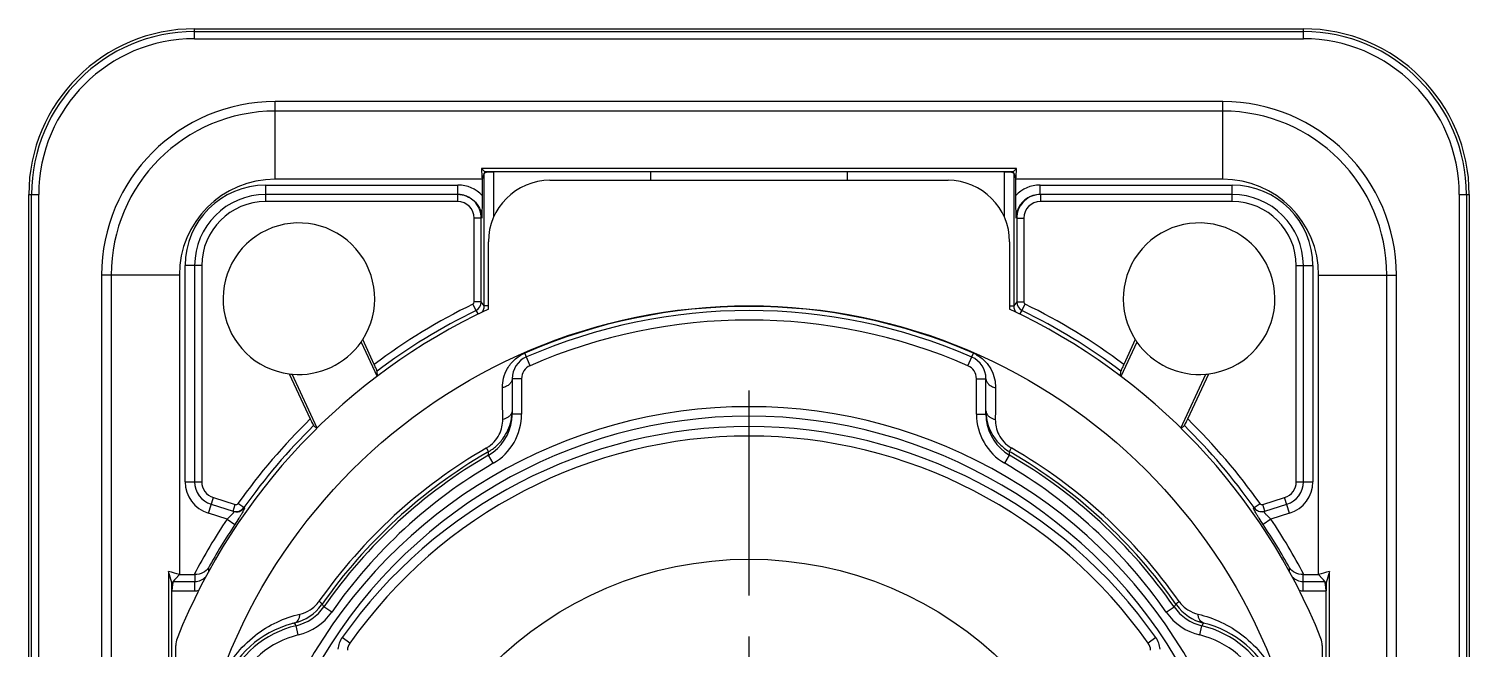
# Model space of a CAD drawing. Header units: millimetres. Extents: x 0 to 420, y 0 to 297.
# Drawn here: x 319.6 to 380.4, y 211.2 to 237.4 of the extents above; entities that cross this region are included whole.
import ezdxf

# ---------------------------------------------------------------- set-up
doc = ezdxf.new("R2010")
doc.units = ezdxf.units.MM
doc.header["$LTSCALE"] = 23.1
doc.linetypes.add('CENTER', pattern=[0.6, 0.375, -0.075, 0.075, -0.075])
doc.layers.get('0').update_dxf_attribs({"linetype": 'CONTINUOUS'})
for name, color, linetype in [('AUSFORMSCHRAEGEN', 7, 'CONTINUOUS'), ('BEZUGSACHSEN', 7, 'CONTINUOUS'), ('RUNDUNGEN', 7, 'CONTINUOUS')]:
    doc.layers.add(name, color=color, linetype=linetype)

msp = doc.modelspace()

# ---------------------------------------------------------------- linework, layer by layer
at = {"color": 9, "linetype": 'CONTINUOUS'}
for p, q in [((330, 231.046), (330, 234.326)), ((370, 231.046), (370, 234.326)), ((370, 233.9232), (330, 233.9232)), ((325.954, 227), (322.674, 227)), ((323.0768, 227), (323.0768, 177)), ((374.046, 227), (377.326, 227)), ((376.9232, 177), (376.9232, 227))]:
    msp.add_line(p, q, dxfattribs=at)
at = {"color": 7, "linetype": 'CONTINUOUS'}
for p, q in [((370, 234.326), (330, 234.326)), ((338.738, 231.046), (330, 231.046)), ((338.702, 231.4968), (338.8428, 231.356)), ((361.298, 231.4968), (338.702, 231.4968)), ((338.8428, 231.356), (338.738, 231.046)), ((361.1572, 231.356), (338.8428, 231.356)), ((345.8428, 231.356), (345.8428, 231)), ((354.1572, 231), (354.1572, 231.356)), ((361.298, 231.4968), (361.1572, 231.356)), ((361.1572, 231.356), (361.262, 231.046)), ((370, 231.046), (361.262, 231.046)), ((341.6, 231), (358.4, 231)), ((339, 225.5584), (339, 228.4)), ((361, 228.4), (361, 225.5584)), ((322.674, 227), (322.674, 177)), ((325.954, 227), (325.954, 214.3527)), ((374.046, 214.3527), (374.046, 227)), ((377.326, 177), (377.326, 227)), ((325.5032, 214.4738), (325.5032, 189.5262)), ((325.644, 214), (325.5032, 214.4738)), ((325.954, 214.3527), (325.644, 214)), ((374.046, 214.3527), (374.356, 214)), ((374.4968, 214.4738), (374.356, 214)), ((374.4968, 189.5262), (374.4968, 214.4738)), ((325.644, 190), (325.644, 214)), ((374.356, 190), (374.356, 214))]:
    msp.add_line(p, q, dxfattribs=at)
for centre, radius in [((350, 202), 23.7), ((350, 199.6), 15.4)]:
    msp.add_circle(centre, radius, dxfattribs=at)
for centre, radius, start, end in [((330, 227), 7.326, 90, 180), ((370, 227), 7.326, 0, 90), ((330, 227), 4.046, 90, 180), ((370, 227), 4.046, 0, 90), ((341.6, 228.4), 2.6, 90, 180), ((358.4, 228.4), 2.6, 0, 90)]:
    msp.add_arc(centre, radius, start, end, dxfattribs=at)
at = {"color": 9, "linetype": 'CONTINUOUS'}
for centre, start, end in [((330, 227), 90, 180), ((370, 227), 0, 90)]:
    msp.add_arc(centre, 6.9232, start, end, dxfattribs=at)
at = {"color": 7, "linetype": 'CONTINUOUS'}
for centre, major_axis, ratio, start_param, end_param in [((338.8372, 234.6804), (0, 4.098), 0.0524078, -3.8227118, -3.6218432), ((361.1628, 234.6804), (0, 4.098), 0.0524078, -2.6613421, -2.4604735), ((322.3196, 214.0188), (4.098, 0), 0.176327, 0.4802505, 0.6811191), ((377.6804, 214.0188), (4.098, 0), 0.176327, 2.4604735, 2.6613421)]:
    msp.add_ellipse(centre, major_axis=major_axis, ratio=ratio, start_param=start_param, end_param=end_param, dxfattribs=at)
at = {"layer": 'AUSFORMSCHRAEGEN', "color": 7, "linetype": 'CONTINUOUS'}
for p, q in [((326.6, 237.4), (373.4, 237.4)), ((319.6, 173.6), (319.6, 230.4)), ((380.4, 230.4), (380.4, 173.6))]:
    msp.add_line(p, q, dxfattribs=at)
for centre, radius, start, end in [((326.6, 230.4), 7, 90, 180), ((373.4, 230.4), 7, 0, 90), ((331, 226), 3.2, 327.291417, 262.708583), ((369, 226), 3.2, 277.291417, 212.708583), ((331, 226), 3.2, 264.901491, 325.098509), ((369, 226), 3.2, 214.901491, 275.098509)]:
    msp.add_arc(centre, radius, start, end, dxfattribs=at)
at = {"layer": 'BEZUGSACHSEN', "color": 7, "linetype": 'CENTER'}
msp.add_line((350, 199.6), (350, 223.6), dxfattribs=at)
at = {"layer": 'BEZUGSACHSEN', "color": 7, "linetype": 'CONTINUOUS'}
for centre, start, end in [((330, 227), 90, 180), ((370, 227), 0, 90)]:
    msp.add_arc(centre, 4.046, start, end, dxfattribs=at)
at = {"layer": 'RUNDUNGEN', "color": 9, "linetype": 'CONTINUOUS'}
for p, q in [((326.6, 236.9795), (326.6, 237.4)), ((326.6, 237.2795), (373.4, 237.2795)), ((373.4, 236.9795), (373.4, 237.4)), ((326.6, 236.9795), (373.4, 236.9795)), ((338.8229, 225.6935), (338.8229, 231.2972)), ((339.2224, 229.4429), (339.2224, 231.356)), ((360.7776, 231.356), (360.7776, 229.4429)), ((361.1771, 231.2972), (361.1771, 225.6935)), ((329.6, 230.1), (329.6, 230.8)), ((329.6, 230.8), (337.7156, 230.8)), ((337.7156, 230.4), (337.7156, 230.8)), ((362.2844, 230.4), (362.2844, 230.8)), ((362.2844, 230.8), (370.4, 230.8)), ((370.4, 230.1), (370.4, 230.8)), ((319.6, 230.4), (320.0205, 230.4)), ((319.7205, 173.6), (319.7205, 230.4)), ((320.0205, 173.6), (320.0205, 230.4)), ((337.6999, 230.1), (329.6, 230.1)), ((337.6999, 230.4), (337.6999, 230.1)), ((362.3001, 230.4), (362.3001, 230.1)), ((370.4, 230.1), (362.3001, 230.1)), ((379.9795, 230.4), (379.9795, 173.6)), ((379.9795, 230.4), (380.4, 230.4)), ((380.2795, 230.4), (380.2795, 173.6)), ((338.4009, 225.8612), (338.4009, 229.4)), ((338.7005, 229.4), (338.4009, 229.4)), ((338.7005, 225.8612), (338.7005, 229.4)), ((361.2995, 229.4), (361.2995, 225.8612)), ((361.2995, 229.4), (361.5991, 229.4)), ((361.5991, 229.4), (361.5991, 225.8612)), ((326.2, 218.2719), (326.2, 227.4)), ((326.9, 227.4), (326.2, 227.4)), ((326.9, 227.4), (326.9, 218.2719)), ((373.1, 218.2719), (373.1, 227.4)), ((373.1, 227.4), (373.8, 227.4)), ((373.8, 227.4), (373.8, 218.2719)), ((338.4766, 225.5031), (338.345, 225.7715)), ((338.7005, 225.8612), (338.4009, 225.8612)), ((338.8229, 225.6935), (338.7005, 225.8612)), ((339, 225.6935), (338.8229, 225.6935)), ((361, 225.6935), (361.1771, 225.6935)), ((361.2995, 225.8612), (361.1771, 225.6935)), ((361.2995, 225.8612), (361.5991, 225.8612)), ((361.5234, 225.5031), (361.655, 225.7715)), ((338.5866, 225.3516), (338.4766, 225.5031)), ((361.5234, 225.5031), (361.4134, 225.3516)), ((340.7611, 223.172), (340.5308, 223.6996)), ((359.2411, 223.171), (359.4714, 223.6987)), ((340.401, 222.622), (340.001, 222.622)), ((340.401, 222.622), (340.401, 221.1249)), ((359.601, 221.1236), (359.601, 222.6211)), ((359.601, 222.6211), (360.001, 222.6211)), ((340.401, 221.1249), (340.001, 221.1249)), ((359.601, 221.1236), (360.001, 221.1236)), ((338.9099, 219.6875), (338.9264, 219.697)), ((338.9102, 219.6871), (338.9264, 219.697)), ((339.0067, 219.3961), (339.0015, 219.5371)), ((360.9951, 219.3949), (361.0004, 219.536)), ((361.0755, 219.6958), (361.0929, 219.6858)), ((361.0755, 219.6958), (361.0926, 219.6853)), ((339.2079, 219.0504), (339.0067, 219.3961)), ((360.794, 219.0492), (360.9951, 219.3949)), ((326.2, 218.2719), (326.9, 218.2719)), ((373.1, 218.2719), (373.8, 218.2719)), ((327.179, 216.9367), (327.3895, 217.6043)), ((327.3895, 217.6043), (328.3168, 217.312)), ((328.2265, 217.0258), (328.3168, 217.312)), ((328.6723, 217.1761), (328.4288, 217.3493)), ((328.6723, 217.1761), (328.6977, 217.1679)), ((371.3023, 217.1679), (371.3277, 217.1761)), ((371.3277, 217.1761), (371.5712, 217.3493)), ((371.6832, 217.312), (372.6105, 217.6043)), ((371.7735, 217.0258), (371.6832, 217.312)), ((372.821, 216.9367), (372.6105, 217.6043)), ((327.9681, 216.6879), (327.179, 216.9367)), ((327.9681, 216.6879), (328.2997, 216.4669)), ((372.0319, 216.6879), (371.7003, 216.4669)), ((372.821, 216.9367), (372.0319, 216.6879)), ((325.6952, 214.0583), (326.6105, 214.0583)), ((326.6105, 213.6644), (326.6105, 214.0583)), ((373.3895, 214.0583), (374.3048, 214.0583)), ((373.3895, 213.6644), (373.3895, 214.0583)), ((325.644, 213.6644), (326.6105, 213.6644)), ((373.3895, 213.6644), (374.356, 213.6644)), ((332.3864, 212.7617), (332.0581, 212.9902)), ((367.6146, 212.76), (367.9429, 212.9885)), ((330.9763, 211.7991), (330.8831, 212.1881)), ((333.153, 211.4548), (332.8258, 211.685)), ((367.1742, 211.685), (366.847, 211.4548)), ((369.0246, 211.7972), (369.1179, 212.1862))]:
    msp.add_line(p, q, dxfattribs=at)
at = {"layer": 'RUNDUNGEN', "color": 7, "linetype": 'CONTINUOUS'}
for p, q in [((338.8229, 231.2972), (338.738, 231.046)), ((338.738, 231.046), (338.738, 230.358)), ((338.8428, 231.356), (339.2224, 231.356)), ((345.8428, 231.356), (345.8428, 231)), ((354.1572, 231), (354.1572, 231.356)), ((360.7776, 231.356), (361.1572, 231.356)), ((361.1771, 231.2972), (361.262, 231.046)), ((361.262, 230.358), (361.262, 231.046)), ((337.6999, 230.4), (329.6, 230.4)), ((370.4, 230.4), (362.3001, 230.4)), ((326.6, 227.4), (326.6, 218.2719)), ((373.4, 218.2719), (373.4, 227.4)), ((333.6244, 224.1691), (334.2996, 222.7212)), ((334.179, 223.2277), (333.6926, 224.2708)), ((366.3756, 224.1691), (365.7004, 222.7212)), ((366.3074, 224.2708), (365.821, 223.2277)), ((330.5939, 222.8259), (331.4821, 220.9211)), ((331.7779, 220.5346), (330.7156, 222.8127)), ((334.3192, 222.7354), (334.3002, 222.9452)), ((340.001, 222.622), (340.001, 221.1249)), ((360.001, 221.1236), (360.001, 222.6211)), ((365.6808, 222.7354), (365.6998, 222.9452)), ((368.2221, 220.5346), (369.2844, 222.8127)), ((368.5179, 220.9211), (369.4061, 222.8259)), ((331.6233, 220.6409), (331.7617, 220.5183)), ((368.2383, 220.5183), (368.3767, 220.6409)), ((327.2993, 217.3182), (328.2265, 217.0258)), ((371.7735, 217.0258), (372.7007, 217.3182)), ((325.954, 214.3527), (325.6952, 214.0583)), ((325.954, 214.3527), (326.5788, 214.3527)), ((373.4212, 214.3527), (374.046, 214.3527)), ((374.046, 214.3527), (374.3048, 214.0583)), ((325.644, 213.6644), (325.644, 214)), ((374.356, 214), (374.356, 213.6644)), ((325.8, 192.6469), (325.8, 211.3531)), ((374.2, 211.3531), (374.2, 192.6469))]:
    msp.add_line(p, q, dxfattribs=at)
at = {"layer": 'RUNDUNGEN', "color": 9, "linetype": 'CONTINUOUS'}
for centre, radius, start, end in [((326.6, 230.4), 6.8795, 90, 180), ((373.4, 230.4), 6.8795, 0, 90), ((326.6, 230.4), 6.5795, 90, 180), ((373.4, 230.4), 6.5795, 0, 90), ((329.6, 227.4), 3.4, 90, 180), ((337.7158, 229.3972), 1.4028, 43.227769, 90.006911), ((362.2842, 229.3972), 1.4028, 89.992381, 136.772964), ((370.4, 227.4), 3.4, 0, 90), ((329.6, 227.4), 2.7, 90, 180), ((337.7004, 229.3995), 0.7005, 0.042299, 90.041689), ((362.2819, 229.3993), 1, 112.100935, 179.960009), ((362.2996, 229.3995), 0.7005, 89.95829, 179.957634), ((370.4, 227.4), 2.7, 0, 90), ((350, 202), 26.4749, 116.11835, 126.697158), ((338.301, 225.8611), 0.0998, 296.151103, 0.055769), ((338.3001, 225.8625), 0.4004, 296.161829, 359.810127), ((350, 202), 23.6757, 66.418943, 113.575301), ((361.6999, 225.8625), 0.4004, 180.189954, 243.838089), ((361.6989, 225.8611), 0.0998, 179.943357, 243.851199), ((350, 202), 26.4749, 53.302842, 63.881644), ((350, 202), 26.176, 116.118356, 126.854015), ((350, 202), 23.1, 66.418943, 113.5753), ((350, 202), 26.176, 53.145985, 63.881643), ((341.001, 222.622), 0.6, 113.5753, 180), ((359.001, 222.6211), 0.6, 0, 66.418943), ((358.8525, 222.2817), 1.5463, 61.136874, 66.404561), ((350, 202), 26.4749, 134.383021, 144.565681), ((350, 200.0388), 21, 28.944375, 151.050254), ((338.001, 221.1249), 2, 300.189902, 353.067525), ((338.0009, 221.125), 2.4002, 300.191694, 359.998123), ((362.0012, 221.1237), 2.4002, 180.00183, 239.80219), ((362.0011, 221.1236), 2, 186.932218, 239.803444), ((350, 202), 26.4749, 35.434315, 45.616979), ((350, 202), 26.176, 134.591112, 144.565681), ((350, 199.6), 20.6, 35.132555, 144.868994), ((350, 202), 26.176, 35.43432, 45.408888), ((349.999, 200.4926), 22.1677, 120.015511, 144.962674), ((349.9998, 200.4933), 21.9916, 120.187033, 145.026947), ((349.9878, 200.5142), 21.9675, 120.007723, 120.187571), ((350.0226, 200.5326), 21.9462, 59.804044, 59.986104), ((350.0001, 200.4933), 21.9916, 34.967461, 59.804825), ((350.0008, 200.4927), 22.1677, 35.031739, 59.975698), ((349.9999, 200.5), 21.4612, 120.189504, 145.15613), ((349.9999, 200.5), 21.4612, 34.838287, 59.804333), ((327.6, 218.2719), 1.4, 180, 252.5), ((327.6, 218.2719), 0.7, 180, 252.5), ((372.4, 218.2719), 0.7, 287.5, 360), ((372.4, 218.2719), 1.4, 287.5, 360), ((328.3461, 217.4071), 0.3997, 277.604657, 324.689298), ((371.6537, 217.4068), 0.3993, 215.289379, 283.499491), ((350, 202), 26.479, 146.309954, 152.192217), ((350, 202), 26.0806, 146.309954, 151.035659), ((328.3719, 217.3966), 0.3973, 252.565359, 264.616666), ((371.6281, 217.3966), 0.3973, 275.383334, 287.434641), ((350, 202), 26.0806, 28.964341, 33.690046), ((371.6537, 217.4057), 0.3983, 283.530472, 287.497503), ((350, 202), 26.479, 27.807783, 33.690046), ((357.4429, 215.3685), 30.2704, 181.398084, 181.724139), ((342.5571, 215.3685), 30.2704, 358.275851, 358.601916), ((357.637, 214.7207), 31.0335, 180.679684, 181.223014), ((342.363, 214.7207), 31.0335, 358.776986, 359.320316), ((326.6103, 214.7103), 1.046, 270.008777, 279.385079), ((373.3897, 214.7111), 1.0468, 260.62008, 269.987247), ((330.4167, 214.1329), 2, 283.48329, 325.156233), ((285.4666, 179.2222), 57.5418, 35.93339, 36.066813), ((414.5312, 179.2159), 57.5418, 143.927604, 144.061027), ((369.5844, 214.131), 2, 214.838184, 256.511127), ((331.8574, 208.0596), 4.3703, 105.520749, 210.997262), ((331.856, 208.062), 4.3675, 103.716308, 105.511742), ((312.6122, 202.4749), 20.6923, 27.996062, 28.36336), ((330.4167, 214.1329), 2.4, 283.483379, 325.156144), ((369.5844, 214.131), 2.4, 214.838273, 256.511038), ((387.3879, 202.4712), 20.6923, 151.631057, 151.998355), ((368.1432, 208.0579), 4.3702, 328.996618, 76.26863), ((331.8743, 208.054), 3.8512, 103.483393, 211.267971), ((368.1263, 208.0522), 3.8512, 328.726446, 76.511024), ((333.6436, 211.1095), 0.6, 144.937218, 175), ((366.3564, 211.1095), 0.6, 5, 35.115959)]:
    msp.add_arc(centre, radius, start, end, dxfattribs=at)
at = {"layer": 'RUNDUNGEN', "color": 7, "linetype": 'CONTINUOUS'}
for centre, radius, start, end in [((329.6, 227.4), 3, 90, 180), ((337.6998, 229.4019), 0.9981, 87.148765, 89.996741), ((337.7155, 229.4057), 0.9943, 88.04026, 89.992443), ((337.715, 229.3943), 1.0058, 83.722103, 88.036395), ((337.6996, 229.3959), 1.0041, 83.85719, 87.1491), ((337.7, 229.3993), 1.0007, 40.186498, 83.863583), ((337.7144, 229.3894), 1.0106, 67.910019, 83.71475), ((337.7008, 229.4), 0.9997, 0.001912, 40.185132), ((362.2992, 229.4), 0.9997, 138.151814, 179.998122), ((362.3, 229.3992), 1.0007, 94.295872, 138.151331), ((362.2859, 229.3885), 1.0116, 93.450067, 112.079506), ((362.2845, 229.3972), 1.0028, 90.004504, 93.399136), ((362.3002, 229.398), 1.002, 91.898841, 94.29801), ((362.3001, 229.3994), 1.0006, 90.000646, 91.899084), ((370.4, 227.4), 3, 0, 90), ((350, 202), 26, 115.028999, 158.213211), ((350, 202), 23.5, 66.418943, 113.5753), ((350, 202), 26, 21.786789, 64.971001), ((331, 226), 3.2, 325.079717, 327.291452), ((369, 226), 3.2, 212.708548, 214.920283), ((341.001, 222.622), 1, 113.5753, 180), ((359.001, 222.6211), 1, 0, 66.418943), ((331, 226), 3.2, 262.708548, 264.920283), ((369, 226), 3.2, 275.079717, 277.291452), ((350, 200.0388), 21.4, 29.021939, 150.972711), ((337.9895, 221.2724), 2.0116, 350.725292, 355.804921), ((337.9981, 221.1253), 2.003, 353.065662, 359.989213), ((362.004, 221.124), 2.003, 180.011154, 186.934205), ((350, 199.6), 21, 35.133053, 144.866947), ((338.0194, 221.2377), 1.9638, 300.009365, 300.708925), ((361.9857, 221.2415), 1.9697, 239.312993, 239.98397), ((349.9999, 200.5), 21.8612, 120.189504, 145.15613), ((349.9999, 200.5), 21.8612, 34.838287, 59.804333), ((327.6, 218.2719), 1, 180, 252.5), ((372.4, 218.2719), 1, 287.5, 360), ((326.5789, 211.4783), 2.8744, 89.466677, 90.000852), ((373.4211, 211.4783), 2.8744, 89.999148, 90.533323), ((330.3453, 214.2419), 1.9943, 283.782216, 323.917973), ((330.3586, 214.2322), 1.9779, 323.9175, 325.031392), ((369.6412, 214.2293), 1.9761, 214.963221, 216.069275), ((369.6558, 214.2399), 1.9942, 216.066823, 256.213089), ((326.6, 211.3531), 0.8, 158.213211, 180), ((331.8743, 208.054), 4.2512, 103.483393, 211.267971), ((333.6436, 211.1095), 1, 144.866947, 175), ((366.3564, 211.1095), 1, 5, 35.133053), ((368.1263, 208.0522), 4.2512, 328.726446, 76.511024), ((373.4, 211.3531), 0.8, 0, 21.786789)]:
    msp.add_arc(centre, radius, start, end, dxfattribs=at)
for centre, major_axis, start_param, end_param in [((339.2224, 231.294), (0.4, 0), 1.5707963, 3.0892328), ((360.7776, 231.294), (0.4, 0), 0.0523599, 1.5707963), ((325.706, 213.6644), (0, 0.4), 0.1745329, 1.5707963), ((374.294, 213.6644), (0, 0.4), -1.5707963, -0.1745329)]:
    msp.add_ellipse(centre, major_axis=major_axis, ratio=0.155, start_param=start_param, end_param=end_param, dxfattribs=at)
at = {"layer": 'RUNDUNGEN', "color": 9, "linetype": 'CONTINUOUS'}
for points, knots in [([(338.0944, 230.3259), (338.1855, 230.2888), (338.3577, 230.187), (338.5597, 229.9663), (338.6886, 229.6962), (338.7181, 229.4983), (338.7181, 229.4)], [0, 0, 0, 0, 0.2499509, 0.499954, 0.7499936, 1, 1, 1, 1]), ([(338.7104, 225.4135), (338.7461, 225.4503), (338.8036, 225.5387), (338.8231, 225.6423), (338.8229, 225.6935)], [0, 0, 0, 0, 0.5002236, 1, 1, 1, 1]), ([(361.1771, 225.6935), (361.1769, 225.6422), (361.1964, 225.5385), (361.2541, 225.4499), (361.2899, 225.4131)], [0, 0, 0, 0, 0.4997117, 1, 1, 1, 1]), ([(339.595, 222.2447), (339.594, 222.3785), (339.6269, 222.6584), (339.7915, 223.0694), (340.0912, 223.4468), (340.3739, 223.6312), (340.5308, 223.6996)], [0, 0, 0, 0, 0.2198868, 0.4575488, 0.7186279, 1, 1, 1, 1]), ([(359.5989, 223.6359), (359.7371, 223.5598), (359.925, 223.4148), (360.1184, 223.1794), (360.2648, 222.94), (360.3798, 222.6273), (360.408, 222.3682), (360.4071, 222.2438)], [0, 0, 0, 0, 0.2807697, 0.4138059, 0.5409176, 0.778636, 1, 1, 1, 1]), ([(340.001, 222.622), (340.001, 222.5804), (339.9788, 222.4918), (339.8897, 222.3797), (339.7569, 222.2934), (339.6515, 222.2575), (339.595, 222.2447)], [0, 0, 0, 0, 0.210508, 0.4430609, 0.7074691, 1, 1, 1, 1]), ([(360.001, 222.6211), (360.001, 222.5795), (360.0233, 222.4909), (360.1124, 222.3788), (360.2451, 222.2925), (360.3506, 222.2566), (360.4071, 222.2438)], [0, 0, 0, 0, 0.210507, 0.443059, 0.7074671, 1, 1, 1, 1]), ([(339.6055, 220.9007), (339.6046, 221.0129), (339.6009, 221.4609), (339.5975, 221.909), (339.595, 222.2447)], [0, 0, 0, 0, 0.2505966, 1, 1, 1, 1]), ([(360.4071, 222.2438), (360.4062, 222.132), (360.4028, 221.6839), (360.3993, 221.2358), (360.3965, 220.8994)], [0, 0, 0, 0, 0.2494196, 1, 1, 1, 1]), ([(338.9264, 219.697), (339.0436, 219.7646), (339.2512, 219.9308), (339.4668, 220.244), (339.5834, 220.5736), (339.6063, 220.7948), (339.6055, 220.9007)], [0, 0, 0, 0, 0.2810325, 0.5424411, 0.7801158, 1, 1, 1, 1]), ([(339.8923, 221.0454), (339.8742, 221.0283), (339.7895, 220.9611), (339.6861, 220.9199), (339.6055, 220.9007)], [0, 0, 0, 0, 0.2306141, 1, 1, 1, 1]), ([(339.9519, 221.1156), (339.9478, 221.1094), (339.9301, 221.0842), (339.9093, 221.0613), (339.8923, 221.0454)], [0, 0, 0, 0, 0.2424028, 1, 1, 1, 1]), ([(340.001, 221.2724), (340.001, 221.2455), (339.992, 221.1898), (339.9674, 221.1394), (339.9519, 221.1156)], [0, 0, 0, 0, 0.4868314, 1, 1, 1, 1]), ([(360.001, 221.2711), (360.001, 221.2442), (360.0101, 221.1886), (360.0347, 221.1381), (360.0502, 221.1144)], [0, 0, 0, 0, 0.4868311, 1, 1, 1, 1]), ([(360.0502, 221.1144), (360.0543, 221.1081), (360.0719, 221.0829), (360.0928, 221.0601), (360.1097, 221.0441)], [0, 0, 0, 0, 0.2424025, 1, 1, 1, 1]), ([(360.1097, 221.0441), (360.1278, 221.0271), (360.2126, 220.9599), (360.3159, 220.9187), (360.3965, 220.8994)], [0, 0, 0, 0, 0.2306123, 1, 1, 1, 1]), ([(360.3965, 220.8994), (360.3957, 220.7935), (360.4186, 220.5722), (360.5354, 220.2426), (360.7509, 219.9295), (360.9584, 219.7633), (361.0755, 219.6958)], [0, 0, 0, 0, 0.2200077, 0.4578245, 0.719162, 1, 1, 1, 1]), ([(339.0015, 219.5371), (339.0025, 219.5379), (339.0012, 219.5432), (338.9988, 219.5509), (338.9929, 219.5649), (338.9848, 219.5828), (338.9737, 219.6055), (338.9543, 219.6442), (338.9381, 219.6751), (338.9264, 219.697)], [0, 0, 0, 0, 0.021135, 0.0721588, 0.1542409, 0.2669661, 0.4093625, 0.5803095, 1, 1, 1, 1]), ([(361.0004, 219.536), (360.9994, 219.5367), (361.0007, 219.5421), (361.0031, 219.5498), (361.009, 219.5637), (361.0171, 219.5816), (361.0282, 219.6043), (361.0476, 219.643), (361.0638, 219.6739), (361.0755, 219.6958)], [0, 0, 0, 0, 0.0211349, 0.0721586, 0.1542406, 0.2669659, 0.4093622, 0.5803094, 1, 1, 1, 1]), ([(328.6977, 217.1679), (328.7035, 217.166), (328.7027, 217.1481), (328.6967, 217.13), (328.6869, 217.1044), (328.6726, 217.0741), (328.6459, 217.0216), (328.6025, 216.9445), (328.54, 216.8401), (328.4388, 216.6781), (328.3568, 216.5526), (328.2997, 216.4669)], [0, 0, 0, 0, 0.0222887, 0.0458351, 0.0785616, 0.1202975, 0.170661, 0.2952691, 0.4470174, 0.6196762, 1, 1, 1, 1]), ([(328.3168, 217.312), (328.3365, 217.3057), (328.3811, 217.3058), (328.4168, 217.3325), (328.4288, 217.3493)], [0, 0, 0, 0, 0.5002428, 1, 1, 1, 1]), ([(328.3346, 217.0011), (328.4032, 216.9945), (328.5466, 217.0182), (328.6578, 217.1116), (328.6977, 217.1679)], [0, 0, 0, 0, 0.4996166, 1, 1, 1, 1]), ([(371.7003, 216.4669), (371.6432, 216.5527), (371.5612, 216.6781), (371.46, 216.84), (371.3975, 216.9445), (371.3541, 217.0216), (371.3274, 217.074), (371.3131, 217.1044), (371.3033, 217.13), (371.2973, 217.148), (371.2965, 217.166), (371.3023, 217.1679)], [0, 0, 0, 0, 0.3803126, 0.5529723, 0.7047272, 0.829331, 0.8796889, 0.9214209, 0.9541449, 0.9776983, 1, 1, 1, 1]), ([(371.6654, 217.0011), (371.5968, 216.9945), (371.4534, 217.0182), (371.3422, 217.1116), (371.3023, 217.1679)], [0, 0, 0, 0, 0.4996166, 1, 1, 1, 1]), ([(371.5712, 217.3493), (371.5832, 217.3325), (371.619, 217.3058), (371.6635, 217.3057), (371.6832, 217.312)], [0, 0, 0, 0, 0.5001282, 1, 1, 1, 1]), ([(328.1626, 216.8764), (328.1483, 216.8613), (328.0853, 216.7964), (328.019, 216.735), (327.9678, 216.688)], [0, 0, 0, 0, 0.2306608, 1, 1, 1, 1]), ([(328.2529, 217.0175), (328.2552, 217.0168), (328.26, 217.0128), (328.2592, 217.0019), (328.2539, 216.989), (328.2437, 216.9722), (328.2291, 216.9521), (328.2022, 216.9192), (328.1791, 216.894), (328.1626, 216.8764)], [0, 0, 0, 0, 0.0412663, 0.0917656, 0.1700701, 0.2806404, 0.4220895, 0.591643, 1, 1, 1, 1]), ([(372.0322, 216.688), (372.0118, 216.7067), (371.9717, 216.7436), (371.9137, 216.7987), (371.8604, 216.8519), (371.8141, 216.9009), (371.7814, 216.9386), (371.7612, 216.9653), (371.7505, 216.9813), (371.7435, 216.9947), (371.7402, 217.0052), (371.7409, 217.0139), (371.7451, 217.0169), (371.7471, 217.0175)], [0, 0, 0, 0, 0.184858, 0.3652651, 0.5352338, 0.6882663, 0.8165827, 0.8688479, 0.9120275, 0.9455136, 0.9693446, 0.9855671, 1, 1, 1, 1]), ([(326.6105, 214.0583), (326.695, 214.0583), (326.8655, 214.0925), (327.0092, 214.1901), (327.0689, 214.2497)], [0, 0, 0, 0, 0.5002795, 1, 1, 1, 1]), ([(372.9316, 214.2492), (372.9913, 214.1897), (373.1348, 214.0924), (373.3051, 214.0583), (373.3895, 214.0583)], [0, 0, 0, 0, 0.4996463, 1, 1, 1, 1]), ([(331.0457, 212.6791), (331.196, 212.7143), (331.4223, 212.8095), (331.6823, 213.0131), (331.7972, 213.1462), (331.8485, 213.2194)], [0, 0, 0, 0, 0.4695176, 0.7283038, 1, 1, 1, 1]), ([(331.9794, 213.0987), (331.9802, 213.1), (331.9781, 213.1052), (331.9725, 213.1122), (331.9622, 213.1233), (331.9476, 213.1371), (331.9287, 213.154), (331.8955, 213.182), (331.8681, 213.204), (331.8485, 213.2194)], [0, 0, 0, 0, 0.0254065, 0.0779027, 0.1603601, 0.272775, 0.4143356, 0.5840024, 1, 1, 1, 1]), ([(368.0217, 213.0969), (368.0209, 213.0982), (368.023, 213.1034), (368.0286, 213.1105), (368.0389, 213.1216), (368.0534, 213.1353), (368.0724, 213.1522), (368.1056, 213.1803), (368.133, 213.2022), (368.1526, 213.2176)], [0, 0, 0, 0, 0.0254092, 0.077906, 0.1603636, 0.2727782, 0.4143383, 0.5840043, 1, 1, 1, 1]), ([(368.1526, 213.2176), (368.2038, 213.1445), (368.3188, 213.0113), (368.5787, 212.8077), (368.8051, 212.7125), (368.9554, 212.6773)], [0, 0, 0, 0, 0.2716441, 0.5304809, 1, 1, 1, 1]), ([(328.0152, 205.436), (327.8285, 205.7405), (327.5111, 206.4138), (327.2693, 207.5369), (327.3064, 208.7416), (327.6523, 209.9233), (328.2775, 210.9669), (329.104, 211.7911), (330.0415, 212.3679), (330.7132, 212.6012), (331.0457, 212.6791)], [0, 0, 0, 0, 0.1171888, 0.242023, 0.3736391, 0.5085942, 0.6416707, 0.7686295, 0.8879327, 1, 1, 1, 1]), ([(330.8204, 212.305), (330.8511, 212.3128), (330.9127, 212.3454), (330.9819, 212.4311), (331.0281, 212.5461), (331.0422, 212.6329), (331.0457, 212.6791)], [0, 0, 0, 0, 0.2053797, 0.4346874, 0.6997904, 1, 1, 1, 1]), ([(368.9554, 212.6773), (369.288, 212.5993), (369.96, 212.3657), (370.8978, 211.7884), (371.7242, 210.9638), (372.3489, 209.9201), (372.6943, 208.7386), (372.7312, 207.5342), (372.4893, 206.4114), (372.1718, 205.7382), (371.9852, 205.4339)], [0, 0, 0, 0, 0.1121286, 0.2315, 0.3584907, 0.4915259, 0.6264334, 0.7580264, 0.8828407, 1, 1, 1, 1]), ([(369.1806, 212.3031), (369.1499, 212.3109), (369.0883, 212.3435), (369.0192, 212.4292), (368.9729, 212.5443), (368.9588, 212.631), (368.9554, 212.6773)], [0, 0, 0, 0, 0.2053792, 0.4346868, 0.69979, 1, 1, 1, 1])]:
    msp.add_open_spline(points, degree=3, knots=knots, dxfattribs=at)
at = {"layer": 'RUNDUNGEN', "color": 7, "linetype": 'CONTINUOUS'}
for points, knots in [([(338.738, 230.358), (338.738, 230.2718), (338.7355, 229.9524), (338.7258, 229.6332), (338.7181, 229.4)], [0, 0, 0, 0, 0.2696254, 1, 1, 1, 1]), ([(361.2819, 229.4), (361.2794, 229.4742), (361.269, 229.7934), (361.262, 230.1128), (361.262, 230.358)], [0, 0, 0, 0, 0.2324, 1, 1, 1, 1]), ([(334.3002, 222.9452), (334.2999, 222.9488), (334.2962, 222.959), (334.2892, 222.9785), (334.2778, 223.0063), (334.2564, 223.0571), (334.2232, 223.1318), (334.1945, 223.1944), (334.179, 223.2277)], [0, 0, 0, 0, 0.0355822, 0.1040934, 0.2028534, 0.3283654, 0.6415506, 1, 1, 1, 1]), ([(365.821, 223.2277), (365.8055, 223.1944), (365.7768, 223.1318), (365.7436, 223.0571), (365.7222, 223.0063), (365.7107, 222.9785), (365.7038, 222.959), (365.7001, 222.9488), (365.6998, 222.9452)], [0, 0, 0, 0, 0.3584498, 0.6716417, 0.797157, 0.8959165, 0.9644217, 1, 1, 1, 1]), ([(331.4821, 220.9211), (331.4979, 220.8872), (331.528, 220.8237), (331.5646, 220.7486), (331.5904, 220.6982), (331.6046, 220.6707), (331.6154, 220.6527), (331.6207, 220.6432), (331.6233, 220.6409)], [0, 0, 0, 0, 0.3567097, 0.671495, 0.7984947, 0.8981939, 0.9664026, 1, 1, 1, 1]), ([(339.0222, 219.5492), (339.1534, 219.6272), (339.3958, 219.8116), (339.6819, 220.1564), (339.879, 220.5407), (339.9527, 220.8131), (339.9747, 220.9482)], [0, 0, 0, 0, 0.2624751, 0.5186188, 0.7645589, 1, 1, 1, 1]), ([(360.0104, 221.0771), (360.0245, 220.9313), (360.0864, 220.635), (360.2802, 220.2133), (360.5785, 219.8335), (360.8387, 219.6318), (360.9805, 219.5476)], [0, 0, 0, 0, 0.2343817, 0.4797143, 0.7362119, 1, 1, 1, 1]), ([(368.3767, 220.6409), (368.3793, 220.6432), (368.3846, 220.6527), (368.3954, 220.6707), (368.4096, 220.6982), (368.4354, 220.7486), (368.472, 220.8237), (368.5021, 220.8872), (368.5179, 220.9211)], [0, 0, 0, 0, 0.0336072, 0.1018303, 0.2015285, 0.3285184, 0.6432891, 1, 1, 1, 1]), ([(327.1816, 214.6299), (327.1262, 214.5458), (326.9496, 214.3965), (326.7247, 214.3514), (326.6056, 214.3525)], [0, 0, 0, 0, 0.4581661, 1, 1, 1, 1]), ([(373.3944, 214.3525), (373.2753, 214.3514), (373.0504, 214.3965), (372.8738, 214.5458), (372.8184, 214.6299)], [0, 0, 0, 0, 0.5418339, 1, 1, 1, 1])]:
    msp.add_open_spline(points, degree=3, knots=knots, dxfattribs=at)
at = {"layer": 'RUNDUNGEN', "color": 9, "linetype": 'CONTINUOUS'}
msp.add_open_spline([(328.2265, 217.0258), (328.2816, 217.0085), (328.3418, 217.0033), (328.399, 217.0109)], degree=3, dxfattribs=at)

doc.saveas('drawing.dxf')
